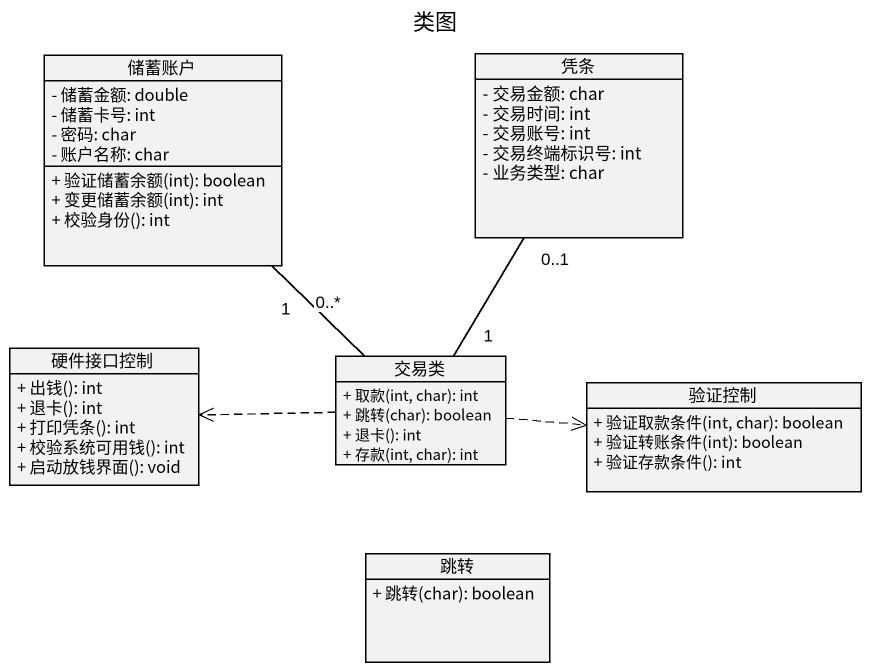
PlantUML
@startuml
title 类图
hide circle
hide empty members
skinparam classAttributeIconSize 0
class 储蓄账户 {
  - 储蓄金额: double
  - 储蓄卡号: int
  - 密码: char
  - 账户名称: char
  + 验证储蓄余额(int): boolean
  + 变更储蓄余额(int): int
  + 校验身份(): int
}
class 凭条 {
  - 交易金额: char
  - 交易时间: int
  - 交易账号: int
  - 交易终端标识号: int
  - 业务类型: char
}
class 硬件接口控制 {
  + 出钱(): int
  + 退卡(): int
  + 打印凭条(): int
  + 校验系统可用钱(): int
  + 启动放钱界面(): void
}
class 交易类 {
  + 取款(int, char): int
  + 跳转(char): boolean
  + 退卡(): int
  + 存款(int, char): int
}
class 验证控制 {
  + 验证取款条件(int, char): boolean
  + 验证转账条件(int): boolean
  + 验证存款条件(): int
}
class 跳转 {
  + 跳转(char): boolean
}
储蓄账户 "1" -- "0..*" 交易类
凭条 "0..1" -- "1" 交易类
交易类 .left.> 硬件接口控制
交易类 .right.> 验证控制
@enduml
